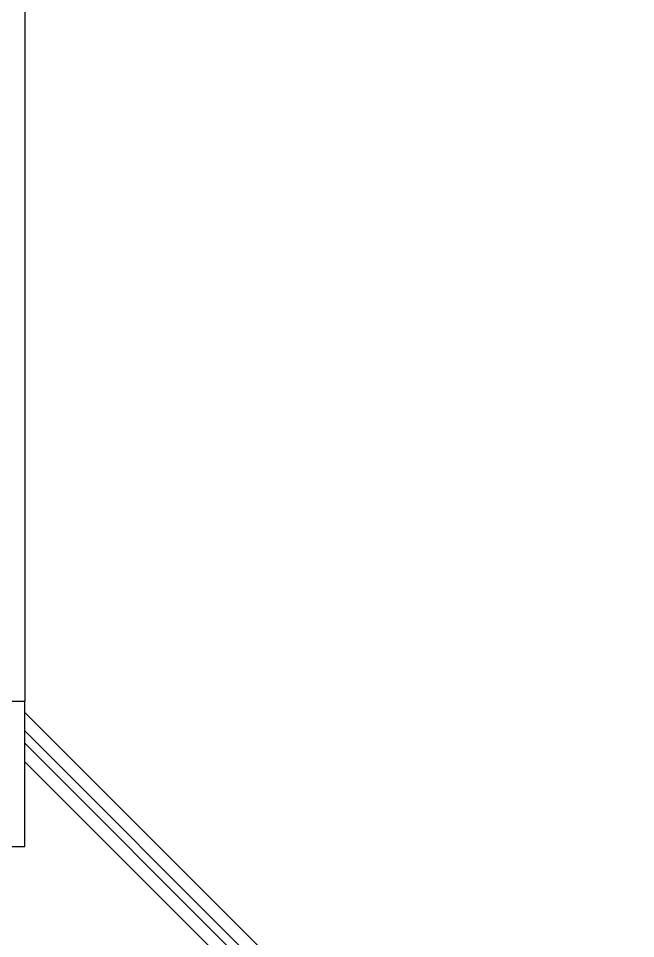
# Model space of a CAD drawing. Extents: x -81148 to 10972, y -53931 to 52487.
# Drawn here: x -41745 to -38208, y -8911 to -3640 of the extents above; entities that cross this region are included whole.
import ezdxf

# ---------------------------------------------------------------- set-up
doc = ezdxf.new("R2010")
doc.units = 0
doc.layers.get('0').update_dxf_attribs({"linetype": 'CONTINUOUS'})

msp = doc.modelspace()

# ---------------------------------------------------------------- linework, layer by layer
for p, q in [((-41707.9, 613.6), (-41707.9, -7551.4)), ((-41707.9, 613.6), (-41707.9, -7551.4)), ((-42542.9, -7551.4), (-41707.9, -7551.4)), ((-41707.9, -7615.7), (-41707.9, -7551.4)), ((-41707.9, -8386.4), (-41707.9, -7615.7)), ((-41707.9, -7615.7), (-33138.2, -16185.4)), ((-41707.9, -7615.7), (-32772.2, -16551.4)), ((-41707.9, -7721.8), (-32878.3, -16551.4)), ((-41707.9, -7792.5), (-32949, -16551.4)), ((-41707.9, -7898.6), (-33055, -16551.4)), ((-41707.9, -8386.4), (-42542.9, -8386.4))]:
    msp.add_line(p, q)

doc.saveas('drawing.dxf')
